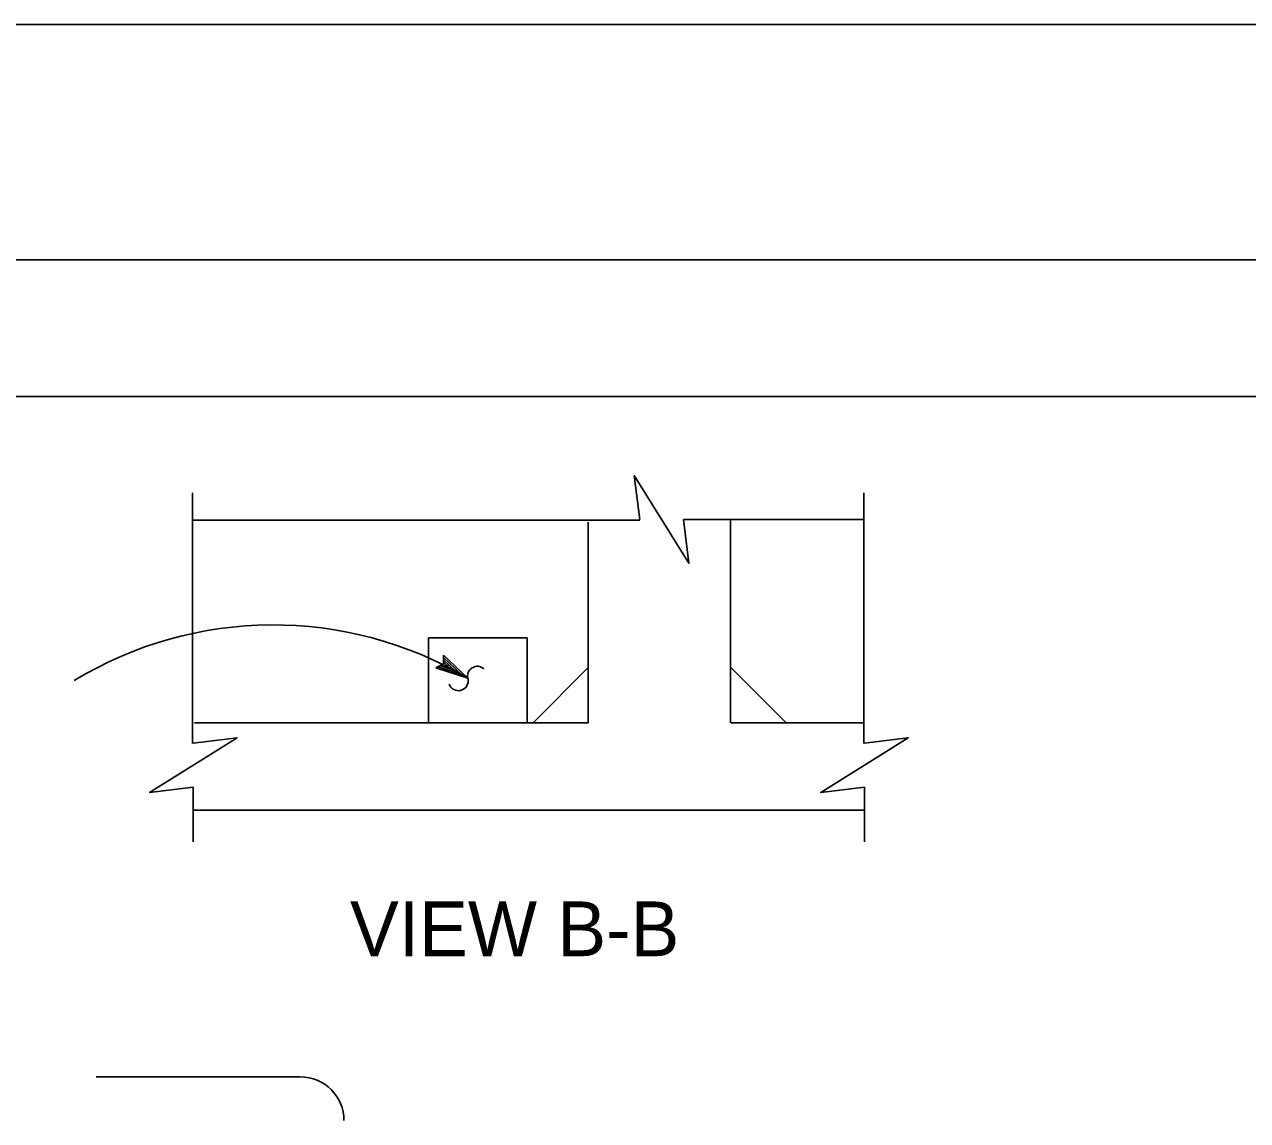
# Model space of a CAD drawing. Extents: x -894 to 866, y -472 to 714.
# Drawn here: x 82.7 to 306.2, y 513.3 to 713.6 of the extents above; entities that cross this region are included whole.
import ezdxf

# ---------------------------------------------------------------- set-up
doc = ezdxf.new("R2010")
doc.units = 0
for name, color, linetype in [('56 Stage 3 Anno', 7, 'Continuous'), ('60 Nongeo Data', 7, 'Continuous'), ('border_PLOTTING-ELEMENTS', 7, 'Continuous'), ('border_rw_22x34_Cut_Lines', 7, 'Continuous'), ('border_SHEET', 7, 'Continuous')]:
    doc.layers.add(name, color=color, linetype=linetype)

msp = doc.modelspace()

# ---------------------------------------------------------------- linework, layer by layer
at = {"layer": '56 Stage 3 Anno'}
for p, q in [((159.27, 596.75), (159.26, 598.31)), ((159.26, 598.31), (159.26, 598.31)), ((159.26, 598.31), (163.75, 594.11)), ((159.26, 597.08), (160.18, 596.22)), ((159.27, 597.9), (162.56, 594.81)), ((159.29, 597.47), (161.37, 595.51)), ((157.9, 596.02), (159.27, 596.75)), ((163.75, 594.11), (157.9, 596.02)), ((157.9, 596.02), (157.9, 596.02)), ((162.55, 594.81), (158.29, 596.21)), ((161.37, 595.51), (158.62, 596.41)), ((160.18, 596.22), (159, 596.6)), ((163.75, 594.11), (163.75, 594.11)), ((95.8, 521.27), (133.1, 521.27))]:
    msp.add_line(p, q, dxfattribs=at)
for centre, radius, start, end in [((128.14, 533.91), 69.94, 59.3984, 121.3043), ((165.48, 594.48), 1.8, 48.7792, 194.261), ((162.01, 593.62), 1.8, 198.8358, 12.6003), ((133.1, 513.27), 8, 0, 90)]:
    msp.add_arc(centre, radius, start, end, dxfattribs=at)
at = {"layer": '60 Nongeo Data'}
for p, q in [((113.43, 582.2), (113.43, 627.97)), ((236.1, 582.2), (236.1, 627.97)), ((195.15, 623), (113.43, 623)), ((185.71, 604.49), (185.71, 622.63)), ((236.1, 623.12), (203.14, 623.12)), ((211.71, 604.45), (211.71, 622.91)), ((185.71, 604.49), (185.71, 606.32)), ((211.71, 604.45), (211.71, 606.32)), ((185.71, 585.97), (185.71, 604.43)), ((211.71, 585.93), (211.71, 604.98)), ((156.52, 585.97), (156.52, 601.46)), ((156.52, 601.46), (174.55, 601.46)), ((174.55, 585.97), (174.55, 601.46)), ((185.71, 586.07), (185.71, 600.91)), ((211.71, 585.93), (211.71, 600.78)), ((185.63, 595.91), (175.69, 585.97)), ((221.91, 585.97), (211.81, 596.07)), ((113.76, 585.97), (116.62, 585.97)), ((113.76, 585.97), (116.62, 585.97)), ((116.62, 585.97), (185.71, 585.97)), ((138.73, 585.97), (185.6, 585.97)), ((211.83, 585.97), (236.1, 585.97)), ((212.19, 585.97), (235.51, 585.97)), ((113.56, 564.2), (113.56, 574.22)), ((236.22, 564.2), (236.22, 574.22)), ((113.63, 569.97), (236.29, 569.97))]:
    msp.add_line(p, q, dxfattribs=at)
for points in [[(195.14, 623.12), (194.14, 631.12), (204.14, 615.12), (203.14, 623.12)], [(113.56, 582.22), (121.56, 583.22), (105.56, 573.22), (113.56, 574.22)], [(236.22, 582.22), (244.22, 583.22), (228.22, 573.22), (236.22, 574.22)]]:
    msp.add_lwpolyline(points, dxfattribs=at)
at = {"layer": 'border_PLOTTING-ELEMENTS'}
for points in [[(-894.04, -472.44), (865.96, -472.44), (865.96, 713.56), (-894.04, 713.56)], [(-864.04, 670.56), (835.96, 670.56), (835.96, -429.44), (-864.04, -429.44)]]:
    msp.add_lwpolyline(points, close=True, dxfattribs=at)
at = {"layer": 'border_rw_22x34_Cut_Lines'}
msp.add_lwpolyline([(-864.04, 670.56), (835.96, 670.56), (835.96, -429.44), (-864.04, -429.44)], close=True, dxfattribs=at)
at = {"layer": 'border_SHEET'}
msp.add_line((-814.04, 645.56), (810.96, 645.56), dxfattribs=at)

# ---------------------------------------------------------------- texts
at = {"layer": '56 Stage 3 Anno'}
msp.add_text('VIEW B-B', height=10, dxfattribs=at).set_placement((142.2, 543.31))

doc.saveas('drawing.dxf')
